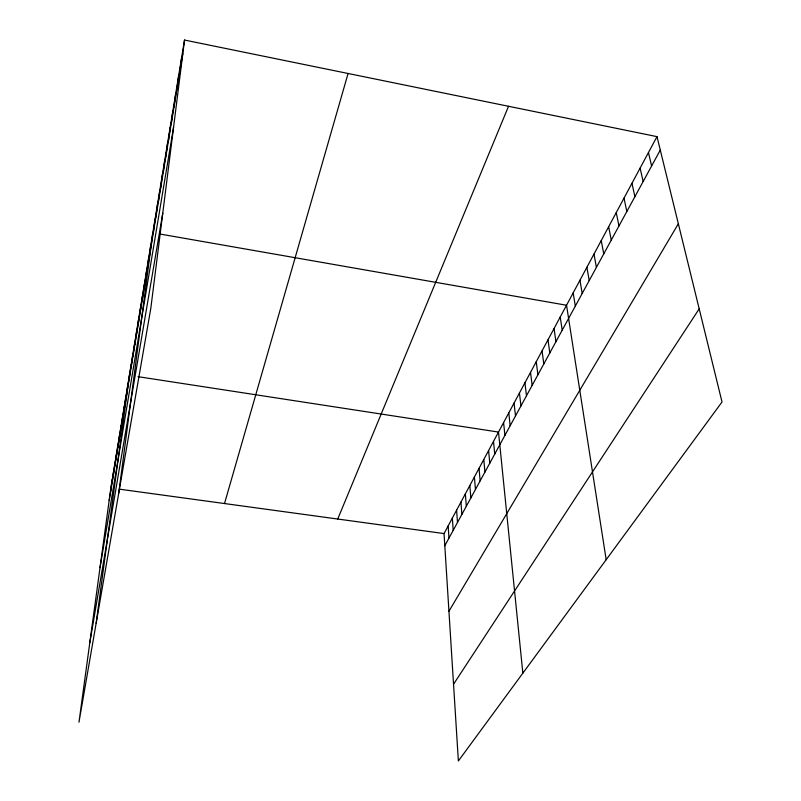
<?xml version="1.0" encoding="UTF-8"?>
<svg xmlns="http://www.w3.org/2000/svg" width="801" height="801" viewBox="0 0 801 801"><rect width="100%" height="100%" fill="white"/><g stroke="black" fill="none" stroke-linecap="round" stroke-linejoin="round"><path stroke-width="1.2" d="M176.861 89.742L178.563 76.305M179.814 71.83L181.507 58.413M184.52 40.05L150.818 308.305L78.979 722.202L110.858 487.999L184.52 40.05L656.99 136.631L722.021 401.982L458.372 760.95L444.044 533.576L656.99 136.631M165.787 156.946L167.519 143.489M168.45 140.776L170.172 127.319M171.184 124.195L172.896 110.738M173.987 107.184L175.699 93.737M155.744 217.832L157.497 204.405M158.167 203.154L159.91 189.717M160.641 188.125L162.383 174.678M163.184 172.726L164.916 159.269M142.598 297.612L144.35 284.335M144.651 285.166L146.403 271.859M146.743 272.45L148.505 259.113M148.886 259.454L150.638 246.097M118.708 493.326L152.831 232.781M153.381 232.16L155.134 218.763M129.382 377.792L131.134 364.755M131.154 367.028L132.906 353.952M132.966 356.045L134.718 342.928M134.818 344.841L136.571 331.684M136.701 333.396L138.453 320.21M138.623 321.722L140.375 308.505M140.596 309.787L142.348 296.54M114.873 465.822L116.586 453.166M116.365 456.76L118.087 444.064M117.887 447.529L119.609 434.793M119.439 438.127L121.161 425.341M121.021 428.555L122.753 415.719M122.623 418.783L124.365 405.917M124.265 408.83L126.007 395.924M125.937 398.688L127.679 385.732M96.14 623.328L129.392 375.349M110.558 492.034L112.26 479.519M111.97 483.454L113.672 470.898M113.412 474.723L115.124 462.107M109.166 500.465L182.838 53.437M100.015 567.669L173.567 127.249M89.792 642.803L162.763 213.226M224.52 503.549L348.085 73.482M337.732 519.038L508.535 106.283M444.805 545.761L660.284 150.067M448.94 611.273L678.347 223.779M453.536 684.214L699.193 308.856M119.269 489.151L444.044 533.576M138.032 376.67L498.502 432.069L522.853 673.16M160.08 234.052L566.537 305.241L606.177 559.709M648.45 152.56L651.613 165.997M640.109 168.1L643.153 181.527M631.969 183.279L634.893 196.696M624.009 198.097L626.833 211.504M616.249 212.575L618.953 225.962M608.66 226.723L611.263 240.09M601.241 240.55L603.744 253.897M593.992 254.067L596.395 267.394M586.893 267.284L589.216 280.58M579.964 280.22L582.187 293.486M573.176 292.866L575.318 306.102M560.219 317.006L562.202 330.182M554.042 328.53L555.944 341.677M547.984 339.824L549.816 352.931M542.047 350.888L543.809 363.964M536.229 361.742L537.922 374.768M530.522 372.375L532.154 385.371M524.925 382.808L526.497 395.754M519.438 393.041L520.95 405.947M514.052 403.073L515.504 415.939M508.775 412.915L510.167 425.742M503.589 422.588L504.93 435.364M493.506 441.381L494.738 454.077M488.6 450.522L489.781 463.168M483.784 459.494L484.925 472.099M479.048 468.315L480.139 480.88M474.402 476.975L475.454 489.491M469.837 485.486L470.848 497.962M465.351 493.857L466.312 506.272M460.945 502.067L461.867 514.442M456.61 510.147L457.491 522.472M452.355 518.087L453.196 530.372M448.16 525.897L448.96 538.132"/></g></svg>
